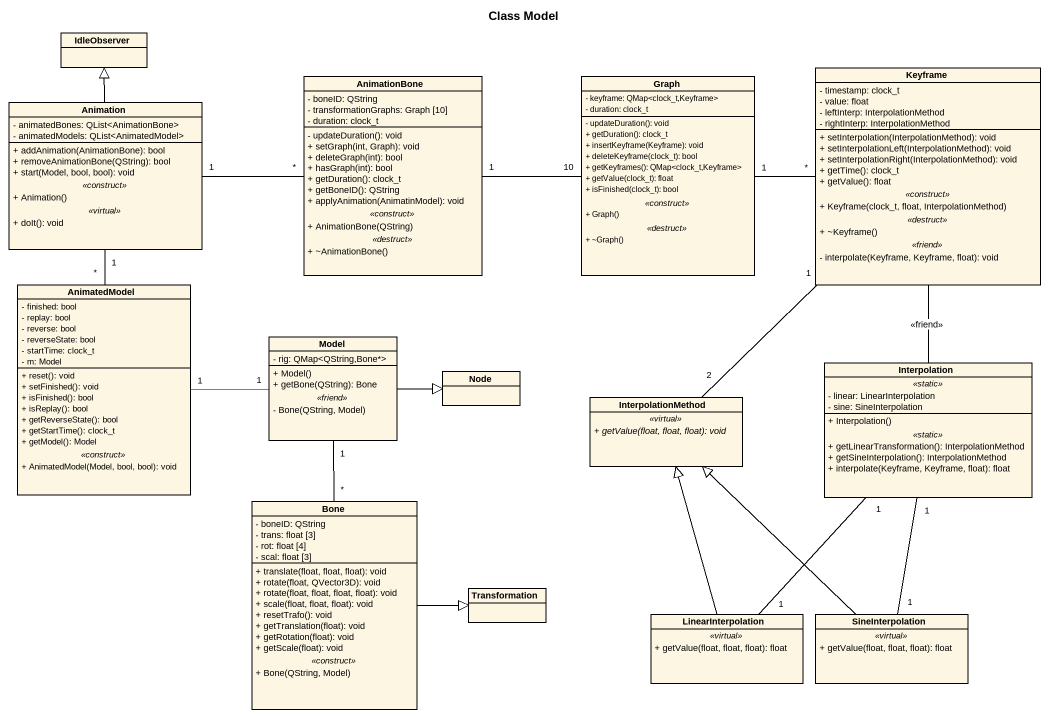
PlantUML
@startuml
title Class Model
hide circle
hide empty members
skinparam classAttributeIconSize 0
class IdleObserver
class AnimationBone {
  - boneID: QString
  - transformationGraphs: Graph [10]
  - duration: clock_t
  --
  - updateDuration(): void
  + setGraph(int, Graph): void
  + deleteGraph(int): bool
  + hasGraph(int): bool
  + getDuration(): clock_t
  + getBoneID(): QString
  + applyAnimation(AnimatinModel): void
  .. <<construct>> ..
  + AnimationBone(QString)
  .. <<destruct>> ..
  + ~AnimationBone()
}
class Graph {
  - keyframe: QMap<clock_t,Keyframe>
  - duration: clock_t
  --
  - updateDuration(): void
  + getDuration(): clock_t
  + insertKeyframe(Keyframe): void
  + deleteKeyframe(clock_t): bool
  + getKeyframes(): QMap<clock_t,Keyframe>
  + getValue(clock_t): float
  + isFinished(clock_t): bool
  .. <<construct>> ..
  + Graph()
  .. <<destruct>> ..
  + ~Graph()
}
class Keyframe {
  - timestamp: clock_t
  - value: float
  - leftInterp: InterpolationMethod
  - rightInterp: InterpolationMethod
  --
  + setInterpolation(InterpolationMethod): void
  + setInterpolationLeft(InterpolationMethod): void
  + setInterpolationRight(InterpolationMethod): void
  + getTime(): clock_t
  + getValue(): float
  .. <<construct>> ..
  + Keyframe(clock_t, float, InterpolationMethod)
  .. <<destruct>> ..
  + ~Keyframe()
  .. <<friend>> ..
  - interpolate(Keyframe, Keyframe, float): void
}
class Animation {
  - animatedBones: QList<AnimationBone>
  - animatedModels: QList<AnimatedModel>
  --
  + addAnimation(AnimationBone): bool
  + removeAnimationBone(QString): bool
  + start(Model, bool, bool): void
  .. <<construct>> ..
  + Animation()
  .. <<virtual>> ..
  + doIt(): void
}
class AnimatedModel {
  - finished: bool
  - replay: bool
  - reverse: bool
  - reverseState: bool
  - startTime: clock_t
  - m: Model
  --
  + reset(): void
  + setFinished(): void
  + isFinished(): bool
  + isReplay(): bool
  + getReverseState(): bool
  + getStartTime(): clock_t
  + getModel(): Model
  .. <<construct>> ..
  + AnimatedModel(Model, bool, bool): void
}
class Model {
  - rig: QMap<QString,Bone*>
  --
  + Model()
  + getBone(QString): Bone
  .. <<friend>> ..
  - Bone(QString, Model)
}
class "Node" as Node_
class Interpolation {
  .. <<static>> ..
  - linear: LinearInterpolation
  - sine: SineInterpolation
  --
  + Interpolation()
  .. <<static>> ..
  + getLinearTransformation(): InterpolationMethod
  + getSineInterpolation(): InterpolationMethod
  + interpolate(Keyframe, Keyframe, float): float
}
class InterpolationMethod {
  .. <<virtual>> ..
  {abstract} + getValue(float, float, float): void
}
class Bone {
  - boneID: QString
  - trans: float [3]
  - rot: float [4]
  - scal: float [3]
  --
  + translate(float, float, float): void
  + rotate(float, QVector3D): void
  + rotate(float, float, float, float): void
  + scale(float, float, float): void
  + resetTrafo(): void
  + getTranslation(float): void
  + getRotation(float): void
  + getScale(float): void
  .. <<construct>> ..
  + Bone(QString, Model)
}
class Transformation
class LinearInterpolation {
  .. <<virtual>> ..
  + getValue(float, float, float): float
}
class SineInterpolation {
  .. <<virtual>> ..
  + getValue(float, float, float): float
}
AnimationBone "1" -right- "10" Graph
Graph "1" -right- "*" Keyframe
Keyframe -- Interpolation : <<friend>>
Keyframe "1" -- "2" InterpolationMethod
Animation -up-|> IdleObserver
Animation "1" -right- "*" AnimationBone
Animation "1" -- "*" AnimatedModel
AnimatedModel "1" -right- "1" Model
Model -right-|> Node_
Model "1" -- "*" Bone
Interpolation "1" -- "1" LinearInterpolation
Interpolation "1" -- "1" SineInterpolation
Bone -right-|> Transformation
LinearInterpolation -up-|> InterpolationMethod
SineInterpolation -up-|> InterpolationMethod
@enduml
